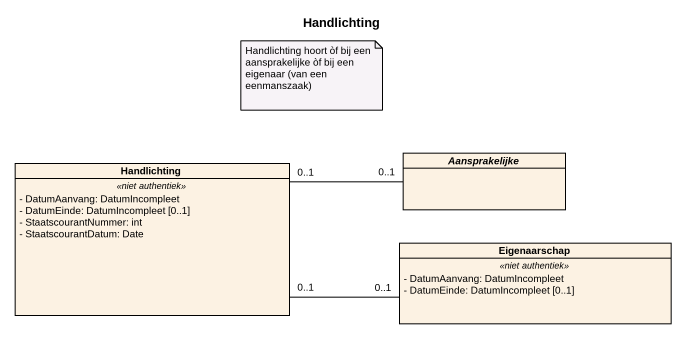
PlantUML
@startuml
title Handlichting
hide circle
hide empty members
skinparam classAttributeIconSize 0
abstract class Aansprakelijke
class Handlichting {
  .. <<niet authentiek>> ..
  - DatumAanvang: DatumIncompleet
  - DatumEinde: DatumIncompleet [0..1]
  - StaatscourantNummer: int
  - StaatscourantDatum: Date
}
class Eigenaarschap {
  .. <<niet authentiek>> ..
  - DatumAanvang: DatumIncompleet
  - DatumEinde: DatumIncompleet [0..1]
}
Aansprakelijke "0..1" -left- "0..1" Handlichting
Eigenaarschap "0..1" -left- "0..1" Handlichting
note as N1
  Handlichting hoort òf bij een aansprakelijke òf bij een eigenaar (van een eenmanszaak)
end note
@enduml
